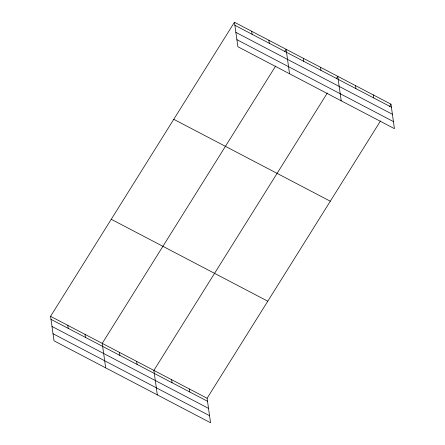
<?xml version="1.0" encoding="UTF-8"?>
<svg xmlns="http://www.w3.org/2000/svg" width="445" height="445" viewBox="0 0 445 445"><rect width="100%" height="100%" fill="white"/><g stroke="black" fill="none" stroke-linecap="round" stroke-linejoin="round"><path stroke-width="0.67" d="M380.508 120.929L207.103 398.258L210.546 422.75L54.017 340.826L50.574 316.334L234.454 22.25L390.983 104.175L394.426 128.666L237.897 46.742L234.454 22.25M275.633 66.038L102.228 343.368L105.671 367.859M284.661 51.598L286.107 49.284L289.55 73.775M327.292 93.072L153.887 370.401L157.324 394.893M336.32 78.632L337.766 76.323L341.204 100.815M389.542 106.489L390.983 104.175M234.877 25.276L391.411 107.206M235.872 32.363L392.407 114.287M236.901 39.661L393.43 121.585M173.773 119.299L330.307 201.223M111.256 219.285L267.784 301.209M50.574 316.334L207.103 398.258M50.997 319.36L207.531 401.284M51.993 326.441L208.527 408.371M53.022 333.739L209.551 415.669M373.244 94.891L373.672 97.917M355.505 85.607L355.928 88.633M320.545 67.312L320.973 70.338M303.329 58.295L303.751 61.327M268.891 40.273L269.314 43.299M251.67 31.261L252.098 34.287M189.364 388.974L189.792 392.001M171.625 379.685L172.048 382.717M136.665 361.39L137.093 364.416M119.449 352.379L119.872 355.405M85.012 334.356L85.434 337.382M67.79 325.345L68.219 328.371"/></g></svg>
